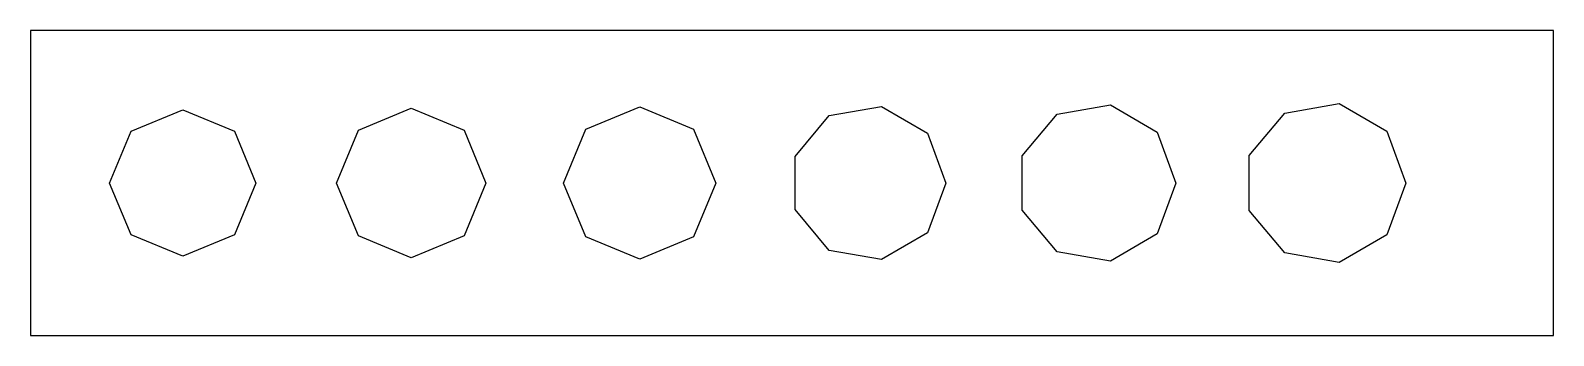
# Model space of a CAD drawing. Header units: metres. Extents: x 0 to 50, y 0 to 10.
import ezdxf

# ---------------------------------------------------------------- set-up
doc = ezdxf.new("R2010")
doc.units = ezdxf.units.M

msp = doc.modelspace()

# ---------------------------------------------------------------- linework, layer by layer
for p, q in [((50, 10), (0, 10)), ((0, 10), (0, 0)), ((50, 0), (50, 10)), ((18.2322, 6.76776), (20, 7.5)), ((20, 7.5), (21.7678, 6.76776)), ((26.225, 7.20836), (27.9428, 7.51125)), ((27.9428, 7.51125), (29.4534, 6.6391)), ((33.7, 7.25166), (35.4515, 7.56049)), ((35.4515, 7.56049), (36.9917, 6.67123)), ((41.175, 7.29495), (42.9602, 7.60973)), ((42.9602, 7.60973), (44.53, 6.70338)), ((3.30293, 6.69705), (5, 7.39999)), ((5, 7.39999), (6.69705, 6.69705)), ((10.7676, 6.73241), (12.5, 7.45)), ((12.5, 7.45), (14.2324, 6.73241)), ((25.1038, 5.87215), (26.225, 7.20836)), ((32.5568, 5.88925), (33.7, 7.25166)), ((40.0098, 5.90634), (41.175, 7.29495)), ((2.59999, 5), (3.30293, 6.69705)), ((6.69705, 6.69705), (7.39999, 5)), ((10.05, 5), (10.7676, 6.73241)), ((14.2324, 6.73241), (14.95, 5)), ((17.5, 5), (18.2322, 6.76776)), ((21.7678, 6.76776), (22.5, 5)), ((29.4534, 6.6391), (30.05, 5)), ((36.9917, 6.67123), (37.6, 5)), ((44.53, 6.70338), (45.15, 5)), ((25.1038, 4.12784), (25.1038, 5.87215)), ((32.5568, 4.11073), (32.5568, 5.88925)), ((40.0098, 4.09364), (40.0098, 5.90634)), ((3.30293, 3.30293), (2.59999, 5)), ((7.39999, 5), (6.69705, 3.30293)), ((10.7676, 3.26758), (10.05, 5)), ((14.95, 5), (14.2324, 3.26758)), ((18.2322, 3.23222), (17.5, 5)), ((22.5, 5), (21.7678, 3.23222)), ((30.05, 5), (29.4534, 3.36089)), ((37.6, 5), (36.9917, 3.32875)), ((45.15, 5), (44.53, 3.2966)), ((26.225, 2.79163), (25.1038, 4.12784)), ((33.7, 2.74832), (32.5568, 4.11073)), ((41.175, 2.70503), (40.0098, 4.09364)), ((5, 2.59999), (3.30293, 3.30293)), ((6.69705, 3.30293), (5, 2.59999)), ((12.5, 2.54999), (10.7676, 3.26758)), ((14.2324, 3.26758), (12.5, 2.54999)), ((20, 2.5), (18.2322, 3.23222)), ((21.7678, 3.23222), (20, 2.5)), ((29.4534, 3.36089), (27.9428, 2.48874)), ((36.9917, 3.32875), (35.4515, 2.4395)), ((44.53, 3.2966), (42.9602, 2.39026)), ((27.9428, 2.48874), (26.225, 2.79163)), ((35.4515, 2.4395), (33.7, 2.74832)), ((42.9602, 2.39026), (41.175, 2.70503)), ((0, 0), (50, 0))]:
    msp.add_line(p, q)

doc.saveas('drawing.dxf')
